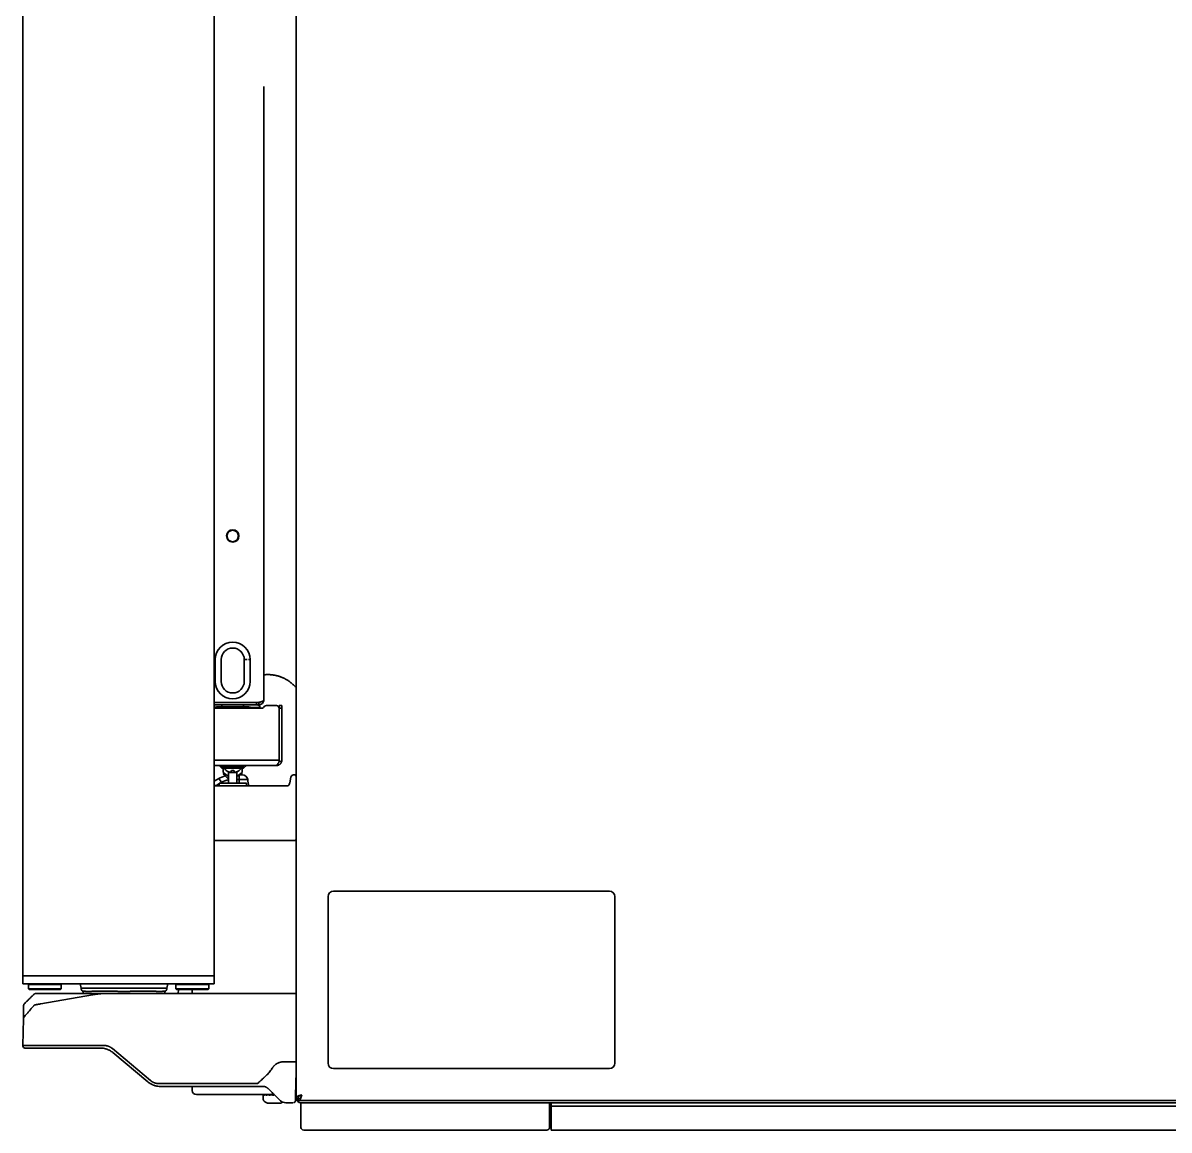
# Model space of a CAD drawing. Extents: x 53 to 4124, y 6244 to 10190.
# Drawn here: x 1123.8 to 1543.4, y 7999.4 to 8404.7 of the extents above; entities that cross this region are included whole.
import ezdxf

# ---------------------------------------------------------------- set-up
doc = ezdxf.new("R2010")
doc.units = 0
doc.header["$LTSCALE"] = 5
doc.layers.add('1', color=7, linetype='CONTINUOUS', true_color=0xffffff)

msp = doc.modelspace()

# ---------------------------------------------------------------- linework, layer by layer
at = {"layer": '1', "color": 7, "linetype": 'Continuous', "lineweight": 35}
for p, q in [((1123.76, 8055.9), (1123.76, 9019.4)), ((1193.76, 8055.9), (1193.76, 9019.4)), ((1223.76, 8011.34), (1223.76, 9007.1)), ((1211.95, 8157.15), (1211.95, 8381.41)), ((1194.18, 8163.65), (1194.18, 8171.65)), ((1196.32, 8171.65), (1196.32, 8163.65)), ((1204.78, 8171.65), (1205.9, 8171.65)), ((1204.78, 8163.65), (1204.78, 8171.65)), ((1206.91, 8171.65), (1206.31, 8171.65)), ((1206.91, 8171.65), (1206.91, 8163.65)), ((1209.52, 8155.9), (1193.76, 8155.9)), ((1209.25, 8155.1), (1193.76, 8155.1)), ((1193.76, 8153.85), (1211.13, 8153.85)), ((1195.05, 8154.35), (1206.05, 8154.35)), ((1195.05, 8154.35), (1195.05, 8153.85)), ((1196.55, 8155.1), (1196.55, 8154.35)), ((1204.55, 8155.1), (1204.55, 8154.35)), ((1206.05, 8154.35), (1206.05, 8153.85)), ((1210.55, 8154.1), (1207.24, 8154.1)), ((1209.25, 8155.1), (1209.25, 8155.9)), ((1210.15, 8155.1), (1209.25, 8155.1)), ((1210.15, 8155.9), (1209.52, 8155.9)), ((1210.05, 8155.1), (1210.05, 8154.97)), ((1210.15, 8155.9), (1210.15, 8155.1)), ((1210.55, 8154.1), (1210.55, 8153.85)), ((1210.67, 8156.11), (1210.69, 8156.12)), ((1212.25, 8154.56), (1211.84, 8154.14)), ((1211.95, 8157.07), (1211.95, 8157.15)), ((1211.95, 8157.09), (1211.95, 8156.99)), ((1212.96, 8154.85), (1216.54, 8154.85)), ((1217.54, 8134.85), (1217.54, 8153.85)), ((1217.55, 8154.85), (1218.55, 8154.85)), ((1217.55, 8154.85), (1217.55, 8153.85)), ((1218.55, 8153.85), (1217.55, 8153.85)), ((1217.55, 8134.85), (1217.55, 8153.85)), ((1218.55, 8154.85), (1218.55, 8153.85)), ((1218.55, 8134.85), (1218.55, 8153.85)), ((1193.76, 8134.85), (1217.54, 8134.85)), ((1193.76, 8132.85), (1216.3, 8132.85)), ((1195.55, 8132.85), (1196.55, 8131.85)), ((1204.55, 8132.6), (1196.55, 8132.6)), ((1196.55, 8132.6), (1196.55, 8132.2)), ((1204.55, 8132.2), (1196.55, 8132.2)), ((1204.55, 8131.85), (1205.55, 8132.85)), ((1204.55, 8132.2), (1204.55, 8132.6)), ((1216.55, 8132.85), (1216.3, 8132.85)), ((1217.54, 8134.28), (1217.54, 8134.85)), ((1217.55, 8134.55), (1217.55, 8134.85)), ((1193.76, 8127.09), (1195.43, 8128.06)), ((1196.55, 8131.85), (1197.45, 8131.85)), ((1204.4, 8131.95), (1196.7, 8131.95)), ((1197.05, 8131.85), (1197.05, 8130.27)), ((1197.05, 8130.27), (1199.05, 8128.84)), ((1197.34, 8129.56), (1199.13, 8127.77)), ((1198.17, 8131.06), (1198.3, 8131.02)), ((1198.17, 8131.06), (1198.22, 8131.06)), ((1199.05, 8130.35), (1202.05, 8130.35)), ((1199.05, 8126.35), (1199.05, 8130.35)), ((1202.05, 8130.35), (1202.05, 8126.35)), ((1204.05, 8130.27), (1202.05, 8128.84)), ((1202.87, 8131.06), (1202.92, 8131.06)), ((1202.93, 8127.75), (1202.93, 8129.4)), ((1203.64, 8131.85), (1204.55, 8131.85)), ((1204.05, 8130.27), (1204.05, 8131.85)), ((1221.46, 8126.58), (1221.82, 8128.58)), ((1222.8, 8129.4), (1223.26, 8129.4)), ((1193.76, 8125.4), (1195.76, 8125.4)), ((1195.55, 8126.16), (1194.23, 8125.4)), ((1195.55, 8126.35), (1205.55, 8126.35)), ((1195.55, 8125.4), (1195.55, 8126.35)), ((1195.76, 8125.4), (1220.42, 8125.4)), ((1196.43, 8126.68), (1195.87, 8126.35)), ((1202.93, 8127.75), (1202.05, 8127.75)), ((1205.55, 8126.35), (1205.55, 8125.4)), ((1221.4, 8126.23), (1221.46, 8126.58)), ((1195.76, 8105.4), (1193.76, 8105.4)), ((1195.76, 8105.4), (1218.51, 8105.4)), ((1223.26, 8105.4), (1218.51, 8105.4)), ((1223.26, 8105.4), (1223.76, 8105.4)), ((1338.46, 8086.9), (1237.46, 8086.9)), ((1235.46, 8084.9), (1235.46, 8023.9)), ((1340.46, 8023.9), (1340.46, 8084.9)), ((1123.76, 8052.9), (1123.76, 8055.9)), ((1125.76, 8055.9), (1123.76, 8055.9)), ((1125.76, 8052.9), (1123.76, 8052.9)), ((1191.76, 8055.9), (1125.76, 8055.9)), ((1125.76, 8052.9), (1191.76, 8052.9)), ((1126.01, 8052.9), (1125.76, 8052.65)), ((1137.76, 8052.65), (1125.76, 8052.65)), ((1125.76, 8052.65), (1125.76, 8051.15)), ((1137.76, 8052.65), (1137.51, 8052.9)), ((1137.76, 8051.15), (1137.76, 8052.65)), ((1144.76, 8052.9), (1145.04, 8051.32)), ((1176.48, 8051.32), (1176.76, 8052.9)), ((1180.01, 8052.9), (1179.76, 8052.65)), ((1191.76, 8052.65), (1179.76, 8052.65)), ((1179.76, 8052.65), (1179.76, 8051.15)), ((1191.76, 8052.65), (1191.51, 8052.9)), ((1193.76, 8055.9), (1191.76, 8055.9)), ((1193.76, 8052.9), (1191.76, 8052.9)), ((1191.76, 8051.15), (1191.76, 8052.65)), ((1193.76, 8055.9), (1193.76, 8052.9)), ((1131.76, 8051.15), (1125.76, 8051.15)), ((1125.76, 8051.15), (1126.01, 8050.9)), ((1126.01, 8050.9), (1131.76, 8050.9)), ((1130.32, 8045.62), (1149.17, 8048.95)), ((1131.02, 8049.4), (1153.3, 8049.4)), ((1137.76, 8051.15), (1131.76, 8051.15)), ((1131.76, 8050.9), (1137.51, 8050.9)), ((1137.51, 8050.9), (1137.76, 8051.15)), ((1145.04, 8051.32), (1176.48, 8051.32)), ((1146.05, 8050.3), (1145.54, 8050.3)), ((1147.09, 8050.14), (1148.47, 8050.14)), ((1150.02, 8050.3), (1156.78, 8050.3)), ((1156.44, 8049.4), (1160.51, 8049.4)), ((1159.37, 8050.14), (1162.14, 8050.14)), ((1161.49, 8049.4), (1170.34, 8049.4)), ((1164.72, 8050.3), (1171.49, 8050.3)), ((1173.04, 8050.14), (1174.42, 8050.14)), ((1173.62, 8049.4), (1207.19, 8049.4)), ((1175.46, 8050.3), (1175.97, 8050.3)), ((1185.76, 8051.15), (1179.76, 8051.15)), ((1179.76, 8051.15), (1180.01, 8050.9)), ((1180.01, 8050.9), (1185.76, 8050.9)), ((1180.85, 8050.9), (1180.44, 8049.4)), ((1191.76, 8051.15), (1185.76, 8051.15)), ((1185.76, 8050.9), (1191.51, 8050.9)), ((1185.76, 8049.4), (1185.76, 8050.9)), ((1191.51, 8050.9), (1191.76, 8051.15)), ((1207.19, 8049.4), (1208.87, 8049.4)), ((1123.93, 8040.15), (1124.01, 8044.99)), ((1123.76, 8030.4), (1123.93, 8040.15)), ((1123.76, 8030.14), (1123.76, 8030.4)), ((1123.76, 8030.4), (1130.75, 8030.4)), ((1130.76, 8029.4), (1124.51, 8029.4)), ((1130.75, 8030.4), (1153.3, 8030.4)), ((1152.21, 8029.4), (1130.76, 8029.4)), ((1156.51, 8029.23), (1170.41, 8017.57)), ((1169.49, 8017.04), (1156.71, 8027.76)), ((1219.26, 8024.4), (1222.15, 8024.4)), ((1222.15, 8024.4), (1223.53, 8024.4)), ((1223.53, 8024.4), (1223.76, 8024.4)), ((1214.72, 8021.54), (1214.93, 8021.9)), ((1237.46, 8021.9), (1338.46, 8021.9)), ((1173.62, 8016.4), (1208.87, 8016.4)), ((1208.87, 8015.4), (1173.99, 8015.4)), ((1185.76, 8013.9), (1185.76, 8015.4)), ((1223.65, 8018.23), (1223.51, 8010.14)), ((1194.76, 8012.4), (1187.26, 8012.4)), ((1215.76, 8012.4), (1194.76, 8012.4)), ((1211.76, 8012.1), (1211.76, 8010.65)), ((1211.96, 8012.39), (1212.41, 8012.36)), ((1212.38, 8012.39), (1212.44, 8012.39)), ((1212.44, 8012.39), (1213.27, 8012.32)), ((1213.22, 8012.39), (1213.32, 8012.38)), ((1213.32, 8012.39), (1214.44, 8012.26)), ((1213.77, 8014.39), (1213.63, 8014.52)), ((1213.92, 8012.4), (1213.88, 8012.33)), ((1223.76, 8011.19), (1223.76, 8011.34)), ((1223.76, 8011), (1223.76, 8011.19)), ((1224.56, 8011), (1223.76, 8011)), ((1224.56, 8011.19), (1224.56, 8011.34)), ((1224.56, 8011.19), (1224.56, 8011)), ((1224.56, 8011), (1224.9, 8011)), ((1224.56, 8011), (1224.74, 8011)), ((1224.56, 8010.2), (1224.56, 8011)), ((1224.9, 8011), (1224.74, 8011)), ((1225.47, 8012.23), (1225.41, 8012.23)), ((1225.78, 8011.92), (1225.78, 8011.85)), ((1213.27, 8009.3), (1218.25, 8009.3)), ((1221.74, 8009.4), (1220, 8009.4)), ((1224.74, 8010.2), (1224.56, 8010.2)), ((1224.9, 8010.2), (1224.74, 8010.2)), ((1224.9, 8010.2), (1865.65, 8010.2)), ((1225.56, 8009.4), (1229.56, 8009.4)), ((1225.56, 8000.4), (1225.56, 8009.4)), ((1865.96, 8009.4), (1229.56, 8009.4)), ((1316.56, 8009.4), (1316.56, 8000.4)), ((1317.16, 8008.2), (1317.16, 8009.4)), ((1317.16, 8008.2), (1317.16, 8007.2)), ((1319.16, 8008.2), (1317.16, 8008.2)), ((1317.16, 8001.6), (1317.16, 8007.2)), ((1319.16, 8008.2), (1772.16, 8008.2)), ((1229.56, 7999.4), (1226.56, 7999.4)), ((1312.56, 7999.4), (1229.56, 7999.4)), ((1315.56, 7999.4), (1312.56, 7999.4)), ((1317.16, 7999.4), (1317.16, 8001.6)), ((1317.16, 7999.4), (1774.16, 7999.4))]:
    msp.add_line(p, q, dxfattribs=at)
for radius in [2.25, 2.1]:
    msp.add_circle((1200.55, 8216.9), radius, dxfattribs=at)
for centre, radius, start, end in [((1200.55, 8171.65), 6.37, 0, 180), ((1200.55, 8171.65), 4.23, 0, 180), ((1200.55, 8163.65), 6.37, 180, 0), ((1200.55, 8163.65), 4.23, 180, 0), ((1195.05, 8151.35), 3, 90, 113.5575), ((1206.05, 8151.35), 3, 56.4427, 90), ((1209.55, 8154.1), 1, 0, 90), ((1211.13, 8154.85), 1, 270, 315), ((1212.96, 8153.85), 1, 90, 135), ((1216.54, 8153.85), 1, 0, 90), ((1196.83, 8132.6), 0.283, 118.0725, 180), ((1196.83, 8132.2), 0.283, 180, 241.9275), ((1204.26, 8132.6), 0.283, 0, 61.9275), ((1204.26, 8132.2), 0.283, 298.0725, 0), ((1216.55, 8134.85), 2, 343.3033, 0), ((1200.43, 8119.4), 10, 105.0492, 120), ((1198.05, 8130.27), 1, 195.3733, 225), ((1200.55, 8133.95), 3.74, 212.3241, 230.6111), ((1200.55, 8133.95), 3.74, 309.3791, 327.6759), ((1203.05, 8130.27), 1, 315, 343.6522), ((1204.08, 8127.4), 2, 10, 90), ((1222.8, 8128.4), 1, 90, 170), ((1223.26, 8128.9), 0.5, 0, 90), ((1200.43, 8119.75), 8, 100.0027, 120), ((1220.42, 8126.4), 1, 270, 350), ((1223.26, 8105.9), 0.5, 270, 0), ((1237.46, 8084.9), 2, 90, 180), ((1338.46, 8084.9), 2, 0, 90), ((1147, 8051.66), 2, 190, 222.8958), ((1144.07, 8048.94), 2, 13.3265, 42.8958), ((1177.44, 8048.94), 2, 137.1042, 166.6735), ((1174.51, 8051.66), 2, 317.1042, 350), ((1124.51, 8030.15), 0.75, 181, 270), ((1237.46, 8023.9), 2, 180, 270), ((1338.46, 8023.9), 2, 270, 0), ((1225.15, 8018.06), 1.5, 157.8745, 179), ((1187.26, 8013.9), 1.5, 180, 270), ((1212.13, 8012.1), 0.375, 154.2799, 180), ((1212.76, 8010.65), 1, 180, 240), ((1225.56, 8011.2), 1.8, 186.3155, 270), ((1225.56, 8012), 0.25, 0, 90), ((1215.76, 8015.84), 7, 240, 249.1628), ((1220, 8012.4), 3, 230.3082, 270), ((1215.76, 8015.84), 7, 290.8372, 296.8985), ((1222.76, 8010.15), 0.75, 270, 359), ((1226.56, 8000.4), 1, 180, 270), ((1315.56, 8000.4), 1, 270, 0), ((1317.39, 7999.6), 1, 103.4764, 156.4218)]:
    msp.add_arc(centre, radius, start, end, dxfattribs=at)
for centre, major_axis, ratio, start_param, end_param in [((1196.43, 8126.33), (1, -1.73), 0.087823, 1.721753, 3.141593), ((1200.54, 8133.97), (3.62, 0.87), 0.997235, 3.804658, 4.177379), ((1200.29, 8134.01), (0.81, 3.6), 0.902278, 3.129444, 3.24631), ((1199.99, 8134.01), (0.38, 3.67), 0.420739, 3.280106, 3.396972), ((1200.25, 8133.97), (0.27, 3.72), 0.017407, 3.440796, 3.813517), ((1200.84, 8133.97), (0.27, -3.72), 0.017407, 5.611261, 5.983982), ((1201.1, 8134.01), (0.38, -3.67), 0.420739, 6.027806, 6.144672), ((1200.8, 8134.01), (0.81, -3.6), 0.902278, 6.178468, 6.295334), ((1200.55, 8133.97), (3.62, -0.87), 0.997235, 5.247399, 5.62012), ((1194.15, 8125.01), (1, -1.73), 0.087823, 1.74833, 2.120062), ((1152.21, 8022.4), (7, 0), 1, 1.429434, 1.570796), ((1152.21, 8022.4), (4.2, 5.6), 1, 6.228593, 6.335927), ((1173.99, 8022.4), (4.16, 5.63), 1, 3.080358, 3.171137), ((1173.99, 8022.4), (7, 0), 1, 4.654121, 4.712389), ((1211.51, 8012.4), (-2.13, 2.11), 0.999794, 4.707562, 4.719006)]:
    msp.add_ellipse(centre, major_axis=major_axis, ratio=ratio, start_param=start_param, end_param=end_param, dxfattribs=at)
msp.add_rational_spline([(1211.92, 8166.07), (1215.26, 8166.44), (1218.53, 8165.73), (1221.38, 8164.05), (1223.54, 8161.67), (1223.6, 8161.61), (1223.67, 8161.55), (1223.76, 8161.51), (1223.84, 8161.49), (1223.86, 8161.49), (1223.87, 8161.49), (1223.89, 8161.48), (1223.9, 8161.48)], [0.499655350133, 0.482189913623, 0.483788026206, 0.50444968788, 0.544174898647, 0.531788766491, 0.527660055772, 0.531788766491, 0.544174898647, 0.544174898647, 0.544077319668, 0.543914335953, 0.543711049309], degree=4, knots=[0, 0, 0, 0, 0, 0.969667, 0.969667, 0.969667, 0.969667, 0.995868, 0.995868, 0.995868, 0.995868, 1, 1, 1, 1, 1], dxfattribs=at)
for points, knots in [([(1210.15, 8156.01), (1210.06, 8155.99), (1209.96, 8155.97), (1209.75, 8155.94), (1209.63, 8155.92), (1209.52, 8155.9)], [0, 0, 0, 0, 0.462959, 0.462959, 1, 1, 1, 1]), ([(1209.8, 8155.9), (1209.86, 8155.92), (1209.93, 8155.94), (1210.04, 8155.97), (1210.1, 8155.99), (1210.15, 8156.01)], [0, 0, 0, 0, 0.537041, 0.537041, 1, 1, 1, 1]), ([(1210.15, 8156.01), (1210.28, 8156.03), (1210.39, 8156.05), (1210.57, 8156.09), (1210.63, 8156.1), (1210.71, 8156.12), (1210.74, 8156.13), (1210.8, 8156.15), (1210.83, 8156.15), (1210.96, 8156.19), (1211.07, 8156.23), (1211.19, 8156.27), (1211.21, 8156.28), (1211.26, 8156.3), (1211.28, 8156.31), (1211.35, 8156.34), (1211.39, 8156.37), (1211.51, 8156.43), (1211.58, 8156.48), (1211.66, 8156.54), (1211.68, 8156.55), (1211.7, 8156.58), (1211.75, 8156.62), (1211.78, 8156.66), (1211.82, 8156.72), (1211.84, 8156.75), (1211.87, 8156.79), (1211.88, 8156.81), (1211.89, 8156.84), (1211.9, 8156.85), (1211.93, 8156.93), (1211.94, 8157), (1211.95, 8157.07)], [0, 0, 0, 0, 0.125, 0.125, 0.1875, 0.1875, 0.21875, 0.21875, 0.25, 0.25, 0.375, 0.375, 0.40625, 0.40625, 0.4375, 0.4375, 0.5, 0.5, 0.625, 0.625, 0.65625, 0.65625, 0.6875, 0.75, 0.75, 0.8125, 0.8125, 0.84375, 0.84375, 0.875, 0.875, 1, 1, 1, 1]), ([(1211.95, 8156.79), (1211.94, 8156.69), (1211.93, 8156.59), (1211.88, 8156.39), (1211.85, 8156.29), (1211.79, 8156.16), (1211.78, 8156.13), (1211.76, 8156.09), (1211.72, 8156.01), (1211.68, 8155.94), (1211.58, 8155.8), (1211.51, 8155.72), (1211.41, 8155.61), (1211.39, 8155.59), (1211.35, 8155.55), (1211.28, 8155.5), (1211.21, 8155.45), (1211.07, 8155.35), (1210.96, 8155.29), (1210.83, 8155.23), (1210.8, 8155.22), (1210.74, 8155.2), (1210.71, 8155.19), (1210.63, 8155.17), (1210.51, 8155.14), (1210.4, 8155.12), (1210.31, 8155.11), (1210.28, 8155.11), (1210.21, 8155.1), (1210.18, 8155.1), (1210.15, 8155.1)], [0, 0, 0, 0, 0.125, 0.125, 0.25, 0.25, 0.28125, 0.28125, 0.3125, 0.375, 0.375, 0.5, 0.5, 0.53125, 0.53125, 0.5625, 0.625, 0.625, 0.75, 0.75, 0.78125, 0.78125, 0.8125, 0.8125, 0.875, 0.9375, 0.9375, 0.96875, 0.96875, 1, 1, 1, 1]), ([(1210.15, 8155.9), (1210.23, 8155.9), (1210.3, 8155.91), (1210.39, 8155.93), (1210.41, 8155.93), (1210.44, 8155.94), (1210.46, 8155.95), (1210.5, 8155.96), (1210.52, 8155.97), (1210.54, 8155.98)], [0, 0, 0, 0, 0.557491, 0.557491, 0.696864, 0.696864, 0.836237, 0.836237, 1, 1, 1, 1]), ([(1216.3, 8132.85), (1216.3, 8132.85), (1216.3, 8132.85), (1216.3, 8132.85), (1216.3, 8132.85), (1216.3, 8132.85), (1216.3, 8132.85), (1216.3, 8132.85), (1216.31, 8132.86), (1216.31, 8132.86), (1216.31, 8132.86), (1216.31, 8132.86), (1216.32, 8132.86), (1216.32, 8132.86), (1216.32, 8132.86), (1216.33, 8132.86), (1216.33, 8132.86), (1216.34, 8132.86), (1216.34, 8132.86), (1216.35, 8132.87), (1216.35, 8132.87), (1216.35, 8132.87)], [0, 0, 0, 0, 0.152946, 0.20292, 0.252426, 0.301484, 0.350116, 0.398346, 0.446196, 0.493691, 0.540856, 0.587714, 0.634291, 0.680614, 0.726709, 0.772601, 0.81832, 0.863891, 0.909343, 0.954703, 1, 1, 1, 1]), ([(1216.35, 8132.87), (1216.4, 8132.88), (1216.45, 8132.9), (1216.55, 8132.95), (1216.6, 8132.98), (1216.67, 8133.04), (1216.7, 8133.06), (1216.74, 8133.09), (1216.75, 8133.11), (1216.77, 8133.13), (1216.79, 8133.14), (1216.85, 8133.21), (1216.9, 8133.26), (1217, 8133.39), (1217.05, 8133.45), (1217.12, 8133.56), (1217.15, 8133.6), (1217.2, 8133.68), (1217.22, 8133.72), (1217.3, 8133.84), (1217.34, 8133.92), (1217.44, 8134.09), (1217.49, 8134.18), (1217.54, 8134.28)], [0, 0, 0, 0, 0.125, 0.125, 0.25, 0.25, 0.3125, 0.3125, 0.34375, 0.34375, 0.375, 0.375, 0.5, 0.5, 0.625, 0.625, 0.6875, 0.6875, 0.75, 0.75, 0.875, 0.875, 1, 1, 1, 1]), ([(1216.79, 8132.87), (1216.79, 8132.87), (1216.78, 8132.87), (1216.77, 8132.86), (1216.76, 8132.86), (1216.75, 8132.86), (1216.74, 8132.86), (1216.73, 8132.86), (1216.72, 8132.86), (1216.71, 8132.86), (1216.7, 8132.86), (1216.69, 8132.86), (1216.68, 8132.86), (1216.67, 8132.86), (1216.65, 8132.85), (1216.64, 8132.85), (1216.63, 8132.85), (1216.62, 8132.85), (1216.61, 8132.85), (1216.59, 8132.85), (1216.58, 8132.85), (1216.57, 8132.85), (1216.56, 8132.85), (1216.55, 8132.85), (1216.55, 8132.85)], [0, 0, 0, 0, 0.043237, 0.08653, 0.129905, 0.173384, 0.216994, 0.260756, 0.304696, 0.348836, 0.3932, 0.437809, 0.482687, 0.527855, 0.573335, 0.619147, 0.665313, 0.711853, 0.758786, 0.806131, 0.853907, 0.902132, 0.950824, 1, 1, 1, 1]), ([(1218.46, 8134.28), (1218.43, 8134.18), (1218.4, 8134.09), (1218.32, 8133.92), (1218.27, 8133.84), (1218.19, 8133.72), (1218.16, 8133.68), (1218.12, 8133.62), (1218.1, 8133.6), (1218.07, 8133.56), (1218.06, 8133.54), (1217.98, 8133.45), (1217.91, 8133.39), (1217.76, 8133.26), (1217.68, 8133.21), (1217.56, 8133.13), (1217.52, 8133.1), (1217.43, 8133.06), (1217.39, 8133.04), (1217.26, 8132.98), (1217.17, 8132.95), (1216.98, 8132.9), (1216.89, 8132.88), (1216.79, 8132.87)], [0, 0, 0, 0, 0.125, 0.125, 0.25, 0.25, 0.3125, 0.3125, 0.34375, 0.34375, 0.375, 0.375, 0.5, 0.5, 0.625, 0.625, 0.6875, 0.6875, 0.75, 0.75, 0.875, 0.875, 1, 1, 1, 1]), ([(1218.46, 8134.28), (1218.38, 8134.3), (1218.3, 8134.33), (1218.14, 8134.37), (1218.06, 8134.4), (1217.83, 8134.47), (1217.69, 8134.51), (1217.55, 8134.55)], [0, 0, 0, 0, 0.262924, 0.262924, 0.526857, 0.526857, 1, 1, 1, 1]), ([(1200.08, 8131.06), (1200.12, 8131.06), (1200.16, 8131.06), (1200.23, 8131.06), (1200.31, 8131.06), (1200.39, 8131.06), (1200.47, 8131.06), (1200.51, 8131.06), (1200.62, 8131.06), (1200.7, 8131.06), (1200.82, 8131.06), (1200.86, 8131.06), (1200.94, 8131.06), (1200.97, 8131.06), (1201.01, 8131.06)], [0, 0, 0, 0, 0.125, 0.125, 0.25, 0.375, 0.375, 0.5, 0.5, 0.75, 0.75, 0.875, 0.875, 1, 1, 1, 1]), ([(1202.93, 8129.4), (1203.01, 8129.4), (1203.08, 8129.4), (1203.17, 8129.4), (1203.19, 8129.4), (1203.23, 8129.4), (1203.28, 8129.4), (1203.37, 8129.4), (1203.44, 8129.4), (1203.49, 8129.4), (1203.5, 8129.4), (1203.53, 8129.4), (1203.55, 8129.4), (1203.63, 8129.4), (1203.69, 8129.4), (1203.76, 8129.4), (1203.79, 8129.4), (1203.83, 8129.4), (1203.84, 8129.4), (1203.86, 8129.4), (1203.87, 8129.4), (1203.92, 8129.4), (1203.96, 8129.4), (1204, 8129.4), (1204, 8129.4), (1204.01, 8129.4), (1204.02, 8129.4), (1204.04, 8129.4), (1204.05, 8129.4), (1204.07, 8129.4), (1204.08, 8129.4), (1204.08, 8129.4)], [0, 0, 0, 0, 0.125227, 0.125227, 0.156534, 0.156534, 0.18784, 0.250454, 0.313067, 0.313067, 0.344374, 0.344374, 0.375681, 0.375681, 0.500908, 0.500908, 0.563521, 0.563521, 0.594828, 0.594828, 0.626135, 0.626135, 0.751361, 0.751361, 0.782668, 0.782668, 0.813975, 0.813975, 0.876588, 0.876588, 1, 1, 1, 1]), ([(1206.05, 8127.75), (1206.05, 8127.75), (1206.05, 8127.75), (1206.05, 8127.75), (1206.05, 8127.75), (1206.05, 8127.75), (1206.05, 8127.75), (1206.04, 8127.75), (1206.04, 8127.75), (1206.02, 8127.76), (1205.99, 8127.76), (1205.94, 8127.77), (1205.9, 8127.77), (1205.89, 8127.77), (1205.88, 8127.77), (1205.87, 8127.77), (1205.84, 8127.77), (1205.82, 8127.77), (1205.76, 8127.77), (1205.68, 8127.77), (1205.57, 8127.78), (1205.49, 8127.78), (1205.46, 8127.78), (1205.4, 8127.78), (1205.37, 8127.78), (1205.27, 8127.78), (1205.13, 8127.78), (1204.91, 8127.78), (1204.74, 8127.78), (1204.62, 8127.78), (1204.57, 8127.78), (1204.49, 8127.78), (1204.44, 8127.77), (1204.31, 8127.77), (1204.12, 8127.77), (1203.93, 8127.77), (1203.79, 8127.77), (1203.74, 8127.77), (1203.64, 8127.76), (1203.59, 8127.76), (1203.44, 8127.76), (1203.34, 8127.76), (1203.19, 8127.75), (1203.11, 8127.75), (1203.02, 8127.75), (1202.98, 8127.75), (1202.95, 8127.75), (1202.94, 8127.75), (1202.94, 8127.75), (1202.93, 8127.75), (1202.93, 8127.75)], [0, 0, 0, 0, 0.001843, 0.001843, 0.003797, 0.007703, 0.015517, 0.031144, 0.062397, 0.062397, 0.124904, 0.187411, 0.187411, 0.203037, 0.203037, 0.218664, 0.218664, 0.249918, 0.249918, 0.312424, 0.374931, 0.374931, 0.406185, 0.406185, 0.437438, 0.437438, 0.499945, 0.562452, 0.624959, 0.624959, 0.656212, 0.656212, 0.687466, 0.687466, 0.749973, 0.812479, 0.812479, 0.843733, 0.843733, 0.874986, 0.874986, 0.937493, 0.937493, 0.968747, 0.984373, 0.992187, 0.996093, 0.998047, 0.998047, 1, 1, 1, 1]), ([(1128.5, 8049.4), (1128.43, 8049.4), (1128.37, 8049.4), (1128.24, 8049.37), (1128.18, 8049.35), (1128.06, 8049.3), (1128, 8049.27), (1127.89, 8049.2), (1127.84, 8049.16), (1127.8, 8049.12)], [0, 0, 0, 0, 0.25, 0.25, 0.5, 0.5, 0.75, 0.75, 1, 1, 1, 1]), ([(1128.5, 8049.4), (1128.5, 8049.4), (1128.5, 8049.4), (1128.52, 8049.4), (1128.52, 8049.4), (1128.54, 8049.4), (1128.54, 8049.4), (1128.56, 8049.4), (1128.57, 8049.4), (1128.59, 8049.4), (1128.6, 8049.4), (1128.63, 8049.4), (1128.64, 8049.4), (1128.67, 8049.4), (1128.68, 8049.4), (1128.73, 8049.4), (1128.77, 8049.4), (1128.85, 8049.4), (1128.89, 8049.4), (1128.98, 8049.4), (1129.03, 8049.4), (1129.09, 8049.4), (1129.11, 8049.4), (1129.14, 8049.4), (1129.18, 8049.4), (1129.22, 8049.4), (1129.31, 8049.4), (1129.37, 8049.4), (1129.49, 8049.4), (1129.56, 8049.4), (1129.66, 8049.4), (1129.69, 8049.4), (1129.75, 8049.4), (1129.76, 8049.4), (1129.8, 8049.4), (1129.82, 8049.4), (1129.91, 8049.4), (1129.98, 8049.4), (1130.13, 8049.4), (1130.21, 8049.4), (1130.36, 8049.4), (1130.44, 8049.4), (1130.56, 8049.4), (1130.61, 8049.4), (1130.69, 8049.4), (1130.73, 8049.4), (1130.81, 8049.4), (1130.85, 8049.4), (1130.91, 8049.4), (1130.93, 8049.4), (1130.97, 8049.4), (1131, 8049.4), (1131.02, 8049.4)], [0, 0, 0, 0, 0.0625, 0.0625, 0.09375, 0.09375, 0.125, 0.125, 0.15625, 0.15625, 0.1875, 0.1875, 0.21875, 0.21875, 0.25, 0.25, 0.3125, 0.3125, 0.375, 0.375, 0.4375, 0.4375, 0.453125, 0.453125, 0.46875, 0.5, 0.5, 0.5625, 0.5625, 0.625, 0.625, 0.65625, 0.65625, 0.671875, 0.671875, 0.6875, 0.6875, 0.75, 0.75, 0.8125, 0.8125, 0.875, 0.875, 0.90625, 0.90625, 0.9375, 0.9375, 0.96875, 0.96875, 0.984375, 0.984375, 1, 1, 1, 1]), ([(1146.05, 8050.3), (1146.08, 8050.3), (1146.11, 8050.3), (1146.19, 8050.29), (1146.23, 8050.29), (1146.27, 8050.28)], [0, 0, 0, 0, 0.5, 0.5, 1, 1, 1, 1]), ([(1146.27, 8050.28), (1146.33, 8050.27), (1146.39, 8050.26), (1146.49, 8050.24), (1146.52, 8050.23), (1146.59, 8050.22), (1146.62, 8050.21), (1146.69, 8050.19), (1146.73, 8050.19), (1146.8, 8050.17), (1146.84, 8050.16), (1146.91, 8050.15), (1146.95, 8050.15), (1147.02, 8050.14), (1147.05, 8050.14), (1147.09, 8050.14)], [0, 0, 0, 0, 0.25, 0.25, 0.375, 0.375, 0.5, 0.5, 0.625, 0.625, 0.75, 0.75, 0.875, 0.875, 1, 1, 1, 1]), ([(1148.47, 8050.14), (1148.52, 8050.14), (1148.56, 8050.14), (1148.65, 8050.15), (1148.69, 8050.15), (1148.77, 8050.16), (1148.82, 8050.17), (1148.9, 8050.19), (1148.94, 8050.19), (1149.02, 8050.21), (1149.07, 8050.22), (1149.15, 8050.23), (1149.2, 8050.24), (1149.33, 8050.26), (1149.43, 8050.27), (1149.52, 8050.28)], [0, 0, 0, 0, 0.125, 0.125, 0.25, 0.25, 0.375, 0.375, 0.5, 0.5, 0.625, 0.625, 0.75, 0.75, 1, 1, 1, 1]), ([(1149.17, 8048.95), (1149.58, 8049.02), (1149.99, 8049.08), (1150.61, 8049.16), (1150.81, 8049.19), (1151.22, 8049.24), (1151.43, 8049.26), (1152.05, 8049.31), (1152.46, 8049.34), (1153.29, 8049.39), (1153.7, 8049.4), (1154.12, 8049.4)], [0, 0, 0, 0, 0.25, 0.25, 0.375, 0.375, 0.5, 0.5, 0.75, 0.75, 1, 1, 1, 1]), ([(1149.52, 8050.28), (1149.6, 8050.29), (1149.68, 8050.29), (1149.85, 8050.3), (1149.93, 8050.3), (1150.02, 8050.3)], [0, 0, 0, 0, 0.5, 0.5, 1, 1, 1, 1]), ([(1156.78, 8050.3), (1156.9, 8050.3), (1157.02, 8050.3), (1157.26, 8050.29), (1157.38, 8050.29), (1157.5, 8050.28)], [0, 0, 0, 0, 0.5, 0.5, 1, 1, 1, 1]), ([(1157.5, 8050.28), (1157.66, 8050.27), (1157.81, 8050.26), (1158.04, 8050.24), (1158.12, 8050.23), (1158.28, 8050.22), (1158.35, 8050.21), (1158.51, 8050.19), (1158.59, 8050.19), (1158.74, 8050.17), (1158.82, 8050.16), (1158.98, 8050.15), (1159.05, 8050.15), (1159.21, 8050.14), (1159.29, 8050.14), (1159.37, 8050.14)], [0, 0, 0, 0, 0.25, 0.25, 0.375, 0.375, 0.5, 0.5, 0.625, 0.625, 0.75, 0.75, 0.875, 0.875, 1, 1, 1, 1]), ([(1162.14, 8050.14), (1162.22, 8050.14), (1162.3, 8050.14), (1162.45, 8050.15), (1162.53, 8050.15), (1162.69, 8050.16), (1162.77, 8050.17), (1162.92, 8050.19), (1163, 8050.19), (1163.15, 8050.21), (1163.23, 8050.22), (1163.39, 8050.23), (1163.47, 8050.24), (1163.7, 8050.26), (1163.85, 8050.27), (1164.01, 8050.28)], [0, 0, 0, 0, 0.125, 0.125, 0.25, 0.25, 0.375, 0.375, 0.5, 0.5, 0.625, 0.625, 0.75, 0.75, 1, 1, 1, 1]), ([(1164.01, 8050.28), (1164.13, 8050.29), (1164.25, 8050.29), (1164.49, 8050.3), (1164.61, 8050.3), (1164.72, 8050.3)], [0, 0, 0, 0, 0.5, 0.5, 1, 1, 1, 1]), ([(1171.49, 8050.3), (1171.58, 8050.3), (1171.66, 8050.3), (1171.83, 8050.29), (1171.91, 8050.29), (1171.98, 8050.28)], [0, 0, 0, 0, 0.5, 0.5, 1, 1, 1, 1]), ([(1171.98, 8050.28), (1172.08, 8050.27), (1172.18, 8050.26), (1172.31, 8050.24), (1172.36, 8050.23), (1172.44, 8050.22), (1172.49, 8050.21), (1172.57, 8050.19), (1172.61, 8050.19), (1172.69, 8050.17), (1172.73, 8050.16), (1172.82, 8050.15), (1172.86, 8050.15), (1172.95, 8050.14), (1172.99, 8050.14), (1173.04, 8050.14)], [0, 0, 0, 0, 0.25, 0.25, 0.375, 0.375, 0.5, 0.5, 0.625, 0.625, 0.75, 0.75, 0.875, 0.875, 1, 1, 1, 1]), ([(1174.42, 8050.14), (1174.46, 8050.14), (1174.49, 8050.14), (1174.56, 8050.15), (1174.6, 8050.15), (1174.67, 8050.16), (1174.71, 8050.17), (1174.78, 8050.19), (1174.82, 8050.19), (1174.89, 8050.21), (1174.92, 8050.22), (1174.99, 8050.23), (1175.02, 8050.24), (1175.12, 8050.26), (1175.18, 8050.27), (1175.24, 8050.28)], [0, 0, 0, 0, 0.125, 0.125, 0.25, 0.25, 0.375, 0.375, 0.5, 0.5, 0.625, 0.625, 0.75, 0.75, 1, 1, 1, 1]), ([(1175.24, 8050.28), (1175.28, 8050.29), (1175.32, 8050.29), (1175.4, 8050.3), (1175.43, 8050.3), (1175.46, 8050.3)], [0, 0, 0, 0, 0.5, 0.5, 1, 1, 1, 1]), ([(1223.76, 8049.4), (1219.98, 8049.4), (1216.2, 8049.4), (1212.42, 8049.4), (1212.12, 8049.4), (1211.82, 8049.4), (1211.42, 8049.4), (1211.36, 8049.4), (1211.3, 8049.4), (1211.21, 8049.4), (1211.17, 8049.4), (1211.11, 8049.4), (1211.08, 8049.4), (1211.01, 8049.4), (1210.97, 8049.4), (1210.9, 8049.4), (1210.87, 8049.4), (1210.76, 8049.4), (1210.69, 8049.4), (1210.54, 8049.4), (1210.46, 8049.4), (1210.31, 8049.4), (1210.23, 8049.4), (1210.11, 8049.4), (1210.07, 8049.4), (1210.01, 8049.4), (1209.99, 8049.4), (1209.95, 8049.4), (1209.93, 8049.4), (1209.87, 8049.4), (1209.83, 8049.4), (1209.75, 8049.4), (1209.71, 8049.4), (1209.67, 8049.4)], [-11.569498, -11.569498, -11.569498, -11.569498, -0.847344, -0.847344, -0.847344, 0, 0, 0, 0.125, 0.125, 0.1875, 0.1875, 0.25, 0.25, 0.3125, 0.3125, 0.375, 0.375, 0.5, 0.5, 0.625, 0.625, 0.75, 0.75, 0.8125, 0.8125, 0.84375, 0.84375, 0.875, 0.875, 0.9375, 0.9375, 1, 1, 1, 1]), ([(1124.31, 8045.69), (1124.26, 8045.64), (1124.22, 8045.59), (1124.15, 8045.49), (1124.12, 8045.43), (1124.07, 8045.31), (1124.05, 8045.25), (1124.02, 8045.12), (1124.01, 8045.06), (1124.01, 8044.99)], [0, 0, 0, 0, 0.25, 0.25, 0.5, 0.5, 0.75, 0.75, 1, 1, 1, 1]), ([(1127.71, 8044.93), (1127.75, 8044.97), (1127.79, 8045.01), (1127.87, 8045.09), (1127.92, 8045.12), (1128.02, 8045.18), (1128.07, 8045.2), (1128.18, 8045.24), (1128.24, 8045.26), (1128.29, 8045.27)], [0, 0, 0, 0, 0.25, 0.25, 0.5, 0.5, 0.75, 0.75, 1, 1, 1, 1]), ([(1128.29, 8045.27), (1128.3, 8045.27), (1128.3, 8045.27), (1128.31, 8045.27), (1128.32, 8045.27), (1128.33, 8045.27), (1128.34, 8045.27), (1128.36, 8045.28), (1128.37, 8045.28), (1128.41, 8045.29), (1128.43, 8045.29), (1128.46, 8045.3), (1128.47, 8045.3), (1128.48, 8045.3), (1128.49, 8045.3), (1128.51, 8045.3), (1128.53, 8045.31), (1128.57, 8045.31), (1128.6, 8045.32), (1128.71, 8045.34), (1128.8, 8045.35), (1128.9, 8045.37), (1128.93, 8045.38), (1128.94, 8045.38), (1128.97, 8045.39), (1129, 8045.39), (1129.07, 8045.4), (1129.13, 8045.41), (1129.23, 8045.43), (1129.29, 8045.44), (1129.4, 8045.46), (1129.46, 8045.47), (1129.56, 8045.49), (1129.59, 8045.49), (1129.65, 8045.5), (1129.68, 8045.51), (1129.78, 8045.53), (1129.91, 8045.55), (1130.04, 8045.57), (1130.18, 8045.6), (1130.25, 8045.61), (1130.32, 8045.62)], [0, 0, 0, 0, 0.0625, 0.0625, 0.09375, 0.09375, 0.125, 0.125, 0.1875, 0.1875, 0.25, 0.25, 0.265625, 0.265625, 0.28125, 0.28125, 0.3125, 0.3125, 0.375, 0.375, 0.5, 0.515625, 0.515625, 0.53125, 0.53125, 0.5625, 0.5625, 0.625, 0.625, 0.6875, 0.6875, 0.75, 0.75, 0.78125, 0.78125, 0.8125, 0.8125, 0.875, 0.9375, 0.9375, 1, 1, 1, 1]), ([(1123.93, 8040.15), (1123.93, 8040.21), (1123.93, 8040.26), (1123.95, 8040.38), (1123.97, 8040.43), (1124.01, 8040.54), (1124.04, 8040.59), (1124.09, 8040.69), (1124.13, 8040.74), (1124.17, 8040.78)], [0, 0, 0, 0, 0.25, 0.25, 0.5, 0.5, 0.75, 0.75, 1, 1, 1, 1]), ([(1156.11, 8028.22), (1155.89, 8028.36), (1155.66, 8028.5), (1155.32, 8028.68), (1155.14, 8028.76), (1154.96, 8028.84), (1154.84, 8028.89), (1154.78, 8028.91), (1154.59, 8028.98), (1154.41, 8029.05), (1154.22, 8029.11), (1154.09, 8029.14), (1154.03, 8029.16), (1153.71, 8029.24), (1153.45, 8029.3), (1153.19, 8029.33)], [0, 0, 0, 0, 0.25, 0.25, 0.375, 0.4375, 0.4375, 0.5, 0.5, 0.625, 0.6875, 0.6875, 0.75, 0.75, 1, 1, 1, 1]), ([(1153.3, 8030.4), (1153.32, 8030.4), (1153.36, 8030.4), (1153.43, 8030.4), (1153.51, 8030.4), (1153.6, 8030.39), (1153.69, 8030.39), (1153.8, 8030.38), (1153.91, 8030.36), (1154.04, 8030.35), (1154.21, 8030.32), (1154.41, 8030.28), (1154.63, 8030.22), (1154.83, 8030.16), (1155.01, 8030.1), (1155.2, 8030.03), (1155.39, 8029.94), (1155.6, 8029.85), (1155.76, 8029.75), (1155.89, 8029.68), (1155.98, 8029.62), (1156.06, 8029.57), (1156.14, 8029.52), (1156.21, 8029.47), (1156.27, 8029.43), (1156.32, 8029.38), (1156.37, 8029.35), (1156.42, 8029.31), (1156.45, 8029.28), (1156.49, 8029.26), (1156.5, 8029.24), (1156.51, 8029.23)], [0, 0, 0, 0, 0.017064, 0.036815, 0.059249, 0.084363, 0.112153, 0.142614, 0.175746, 0.211544, 0.250008, 0.322378, 0.388152, 0.447354, 0.499999, 0.556663, 0.617207, 0.681642, 0.74999, 0.781923, 0.811844, 0.839751, 0.865643, 0.889519, 0.911376, 0.931211, 0.949024, 0.964812, 0.978571, 0.990302, 1, 1, 1, 1]), ([(1214.93, 8021.9), (1214.94, 8021.91), (1214.95, 8021.94), (1214.98, 8021.99), (1215.02, 8022.05), (1215.07, 8022.13), (1215.13, 8022.22), (1215.21, 8022.33), (1215.3, 8022.45), (1215.4, 8022.58), (1215.51, 8022.71), (1215.62, 8022.83), (1215.76, 8022.97), (1215.95, 8023.16), (1216.22, 8023.38), (1216.5, 8023.58), (1216.75, 8023.73), (1217.02, 8023.88), (1217.33, 8024.02), (1217.66, 8024.14), (1217.91, 8024.22), (1218.11, 8024.27), (1218.26, 8024.3), (1218.43, 8024.33), (1218.57, 8024.36), (1218.69, 8024.37), (1218.77, 8024.38), (1218.84, 8024.38), (1218.91, 8024.39), (1218.98, 8024.39), (1219.04, 8024.4), (1219.09, 8024.4), (1219.14, 8024.4), (1219.19, 8024.4), (1219.23, 8024.4), (1219.25, 8024.4), (1219.26, 8024.4)], [0, 0, 0, 0, 0.0061, 0.01531, 0.027667, 0.04322, 0.062032, 0.084179, 0.109751, 0.139649, 0.168791, 0.197137, 0.224648, 0.276341, 0.344632, 0.418422, 0.469345, 0.515612, 0.598152, 0.668476, 0.730211, 0.758888, 0.790823, 0.826032, 0.864529, 0.882031, 0.898505, 0.913948, 0.928354, 0.941722, 0.954048, 0.96533, 0.975568, 0.984759, 0.992903, 1, 1, 1, 1]), ([(1214.69, 8021.49), (1214.54, 8021.27), (1214.37, 8021.06), (1214.03, 8020.64), (1213.86, 8020.44), (1213.49, 8020.03), (1213.29, 8019.83), (1212.89, 8019.43), (1212.69, 8019.24), (1212.37, 8018.94), (1212.26, 8018.84), (1212.1, 8018.69), (1212.05, 8018.64), (1211.94, 8018.54), (1211.88, 8018.49), (1211.61, 8018.24), (1211.39, 8018.04), (1210.95, 8017.63), (1210.73, 8017.43), (1210.29, 8017.01), (1210.07, 8016.8), (1209.85, 8016.58)], [0, 0, 0, 0, 0.125, 0.125, 0.25, 0.25, 0.375, 0.375, 0.5, 0.5, 0.5625, 0.5625, 0.59375, 0.59375, 0.625, 0.625, 0.75, 0.75, 0.875, 0.875, 1, 1, 1, 1]), ([(1173.58, 8015.41), (1173.26, 8015.43), (1172.94, 8015.47), (1172.55, 8015.55), (1172.47, 8015.57), (1172.31, 8015.6), (1172.24, 8015.62), (1172, 8015.69), (1171.85, 8015.73), (1171.62, 8015.81), (1171.55, 8015.84), (1171.4, 8015.9), (1171.32, 8015.93), (1171.1, 8016.02), (1170.96, 8016.09), (1170.53, 8016.31), (1170.26, 8016.47), (1169.99, 8016.65)], [0, 0, 0, 0, 0.25, 0.25, 0.3125, 0.3125, 0.375, 0.375, 0.5, 0.5, 0.5625, 0.5625, 0.625, 0.625, 0.75, 0.75, 1, 1, 1, 1]), ([(1170.41, 8017.57), (1170.42, 8017.56), (1170.46, 8017.53), (1170.51, 8017.49), (1170.58, 8017.44), (1170.66, 8017.38), (1170.75, 8017.31), (1170.86, 8017.23), (1170.99, 8017.15), (1171.14, 8017.06), (1171.33, 8016.96), (1171.53, 8016.86), (1171.72, 8016.78), (1171.91, 8016.7), (1172.09, 8016.64), (1172.29, 8016.58), (1172.52, 8016.52), (1172.7, 8016.49), (1172.84, 8016.46), (1172.91, 8016.45), (1172.99, 8016.44), (1173.06, 8016.43), (1173.13, 8016.43), (1173.19, 8016.42), (1173.25, 8016.42), (1173.31, 8016.41), (1173.36, 8016.41), (1173.42, 8016.41), (1173.46, 8016.4), (1173.51, 8016.4), (1173.55, 8016.4), (1173.59, 8016.4), (1173.61, 8016.4), (1173.62, 8016.4)], [0, 0, 0, 0, 0.015307, 0.035184, 0.059623, 0.088618, 0.12216, 0.160242, 0.20286, 0.250007, 0.318362, 0.382801, 0.443341, 0.499998, 0.55265, 0.611855, 0.677626, 0.749989, 0.773387, 0.795826, 0.817305, 0.837824, 0.857382, 0.87598, 0.893616, 0.91029, 0.926001, 0.940748, 0.954531, 0.967348, 0.9792, 0.990084, 1, 1, 1, 1]), ([(1209.65, 8016.46), (1209.64, 8016.46), (1209.62, 8016.46), (1209.58, 8016.45), (1209.55, 8016.45), (1209.51, 8016.44), (1209.48, 8016.44), (1209.45, 8016.44), (1209.42, 8016.43), (1209.38, 8016.43), (1209.35, 8016.43), (1209.32, 8016.42), (1209.29, 8016.42), (1209.26, 8016.42), (1209.24, 8016.42), (1209.21, 8016.41), (1209.18, 8016.41), (1209.15, 8016.41), (1209.13, 8016.41), (1209.1, 8016.41), (1209.08, 8016.41), (1209.06, 8016.41), (1209.03, 8016.4), (1209.01, 8016.4), (1208.99, 8016.4), (1208.97, 8016.4), (1208.95, 8016.4), (1208.93, 8016.4), (1208.91, 8016.4), (1208.89, 8016.4), (1208.87, 8016.4), (1208.87, 8016.4)], [0, 0, 0, 0, 0.045822, 0.090837, 0.135046, 0.178447, 0.221042, 0.262828, 0.303807, 0.343977, 0.383338, 0.42189, 0.459633, 0.496565, 0.532688, 0.567999, 0.602498, 0.636186, 0.669061, 0.701124, 0.732373, 0.762807, 0.792428, 0.821233, 0.849223, 0.876396, 0.902752, 0.928292, 0.953013, 0.976916, 1, 1, 1, 1]), ([(1209.65, 8016.46), (1209.66, 8016.47), (1209.67, 8016.47), (1209.69, 8016.47), (1209.7, 8016.48), (1209.73, 8016.49), (1209.75, 8016.5), (1209.77, 8016.51), (1209.78, 8016.52), (1209.8, 8016.53), (1209.8, 8016.54), (1209.83, 8016.56), (1209.84, 8016.57), (1209.85, 8016.58)], [0, 0, 0, 0, 0.125, 0.125, 0.25, 0.25, 0.5, 0.5, 0.625, 0.625, 0.75, 0.75, 1, 1, 1, 1]), ([(1213.61, 8014.55), (1213.58, 8014.58), (1213.55, 8014.61), (1213.48, 8014.67), (1213.45, 8014.69), (1213.35, 8014.78), (1213.27, 8014.83), (1213.13, 8014.93), (1213.05, 8014.98), (1212.89, 8015.07), (1212.8, 8015.11), (1212.67, 8015.17), (1212.63, 8015.19), (1212.56, 8015.21), (1212.54, 8015.22), (1212.49, 8015.24), (1212.47, 8015.25), (1212.35, 8015.29), (1212.25, 8015.31), (1212.05, 8015.36), (1211.95, 8015.37), (1211.73, 8015.4), (1211.63, 8015.4), (1211.51, 8015.4)], [0, 0, 0, 0, 0.0625, 0.0625, 0.125, 0.125, 0.25, 0.25, 0.375, 0.375, 0.5, 0.5, 0.5625, 0.5625, 0.59375, 0.59375, 0.625, 0.625, 0.75, 0.75, 0.875, 0.875, 1, 1, 1, 1]), ([(1211.94, 8012.39), (1211.92, 8012.38), (1211.9, 8012.37), (1211.87, 8012.35), (1211.85, 8012.34), (1211.81, 8012.3), (1211.8, 8012.28), (1211.78, 8012.25), (1211.78, 8012.24), (1211.78, 8012.23), (1211.78, 8012.21), (1211.78, 8012.19), (1211.79, 8012.15), (1211.8, 8012.13), (1211.82, 8012.1)], [0, 0, 0, 0, 0.125, 0.125, 0.25, 0.25, 0.5, 0.5, 0.5625, 0.5625, 0.625, 0.75, 0.75, 1, 1, 1, 1]), ([(1211.82, 8012.1), (1211.82, 8012.13), (1211.82, 8012.16), (1211.83, 8012.2), (1211.84, 8012.21), (1211.85, 8012.24), (1211.85, 8012.25), (1211.87, 8012.29), (1211.89, 8012.31), (1211.91, 8012.34), (1211.92, 8012.35), (1211.94, 8012.37), (1211.95, 8012.38), (1211.96, 8012.39)], [0, 0, 0, 0, 0.25, 0.25, 0.375, 0.375, 0.5, 0.5, 0.75, 0.75, 0.875, 0.875, 1, 1, 1, 1]), ([(1211.96, 8012.39), (1211.96, 8012.38), (1211.96, 8012.37), (1211.97, 8012.35), (1211.97, 8012.34), (1211.99, 8012.3), (1212.01, 8012.28), (1212.05, 8012.25), (1212.05, 8012.24), (1212.07, 8012.23), (1212.1, 8012.21), (1212.12, 8012.19), (1212.19, 8012.15), (1212.24, 8012.13), (1212.29, 8012.1)], [0, 0, 0, 0, 0.125, 0.125, 0.25, 0.25, 0.5, 0.5, 0.5625, 0.5625, 0.625, 0.75, 0.75, 1, 1, 1, 1]), ([(1212.29, 8012.1), (1212.29, 8012.13), (1212.3, 8012.16), (1212.31, 8012.2), (1212.32, 8012.21), (1212.33, 8012.24), (1212.33, 8012.25), (1212.35, 8012.29), (1212.37, 8012.31), (1212.4, 8012.34), (1212.4, 8012.35), (1212.42, 8012.37), (1212.43, 8012.38), (1212.44, 8012.39)], [0, 0, 0, 0, 0.25, 0.25, 0.375, 0.375, 0.5, 0.5, 0.75, 0.75, 0.875, 0.875, 1, 1, 1, 1]), ([(1212.44, 8012.39), (1212.46, 8012.38), (1212.48, 8012.37), (1212.52, 8012.35), (1212.54, 8012.34), (1212.62, 8012.3), (1212.68, 8012.28), (1212.75, 8012.25), (1212.77, 8012.24), (1212.8, 8012.23), (1212.85, 8012.21), (1212.91, 8012.19), (1213.02, 8012.15), (1213.1, 8012.13), (1213.18, 8012.1)], [0, 0, 0, 0, 0.125, 0.125, 0.25, 0.25, 0.5, 0.5, 0.5625, 0.5625, 0.625, 0.75, 0.75, 1, 1, 1, 1]), ([(1213.22, 8012.39), (1213.17, 8012.38), (1213.12, 8012.37), (1213.05, 8012.35), (1213.03, 8012.35), (1213, 8012.34)], [0, 0, 0, 0, 0.640205, 0.640205, 1, 1, 1, 1]), ([(1213.18, 8012.1), (1213.19, 8012.13), (1213.2, 8012.16), (1213.21, 8012.2), (1213.21, 8012.21), (1213.22, 8012.24), (1213.23, 8012.25), (1213.25, 8012.29), (1213.26, 8012.31), (1213.28, 8012.34), (1213.29, 8012.35), (1213.31, 8012.37), (1213.32, 8012.38), (1213.32, 8012.39)], [0, 0, 0, 0, 0.25, 0.25, 0.375, 0.375, 0.5, 0.5, 0.75, 0.75, 0.875, 0.875, 1, 1, 1, 1]), ([(1213.32, 8012.39), (1213.36, 8012.38), (1213.39, 8012.37), (1213.47, 8012.35), (1213.51, 8012.34), (1213.63, 8012.3), (1213.71, 8012.28), (1213.83, 8012.25), (1213.85, 8012.24), (1213.89, 8012.23), (1213.96, 8012.21), (1214.04, 8012.19), (1214.18, 8012.15), (1214.28, 8012.13), (1214.39, 8012.1)], [0, 0, 0, 0, 0.125, 0.125, 0.25, 0.25, 0.5, 0.5, 0.5625, 0.5625, 0.625, 0.75, 0.75, 1, 1, 1, 1]), ([(1217.88, 8010.28), (1217.53, 8010.62), (1217.19, 8010.97), (1216.5, 8011.65), (1216.16, 8012), (1215.48, 8012.68), (1215.13, 8013.02), (1214.62, 8013.54), (1214.45, 8013.71), (1214.11, 8014.05), (1213.94, 8014.22), (1213.77, 8014.39)], [0, 0, 0, 0, 0.25, 0.25, 0.5, 0.5, 0.75, 0.75, 0.875, 0.875, 1, 1, 1, 1]), ([(1214.39, 8012.1), (1214.39, 8012.13), (1214.4, 8012.16), (1214.41, 8012.2), (1214.42, 8012.21), (1214.43, 8012.24), (1214.43, 8012.25), (1214.44, 8012.29), (1214.45, 8012.31), (1214.47, 8012.34), (1214.48, 8012.35), (1214.49, 8012.37), (1214.49, 8012.38), (1214.5, 8012.39)], [0, 0, 0, 0, 0.25, 0.25, 0.375, 0.375, 0.5, 0.5, 0.75, 0.75, 0.875, 0.875, 1, 1, 1, 1]), ([(1214.5, 8012.39), (1214.54, 8012.38), (1214.59, 8012.37), (1214.69, 8012.35), (1214.74, 8012.34), (1214.89, 8012.3), (1215, 8012.28), (1215.13, 8012.25), (1215.16, 8012.24), (1215.21, 8012.23), (1215.29, 8012.21), (1215.37, 8012.19), (1215.54, 8012.15), (1215.64, 8012.13), (1215.76, 8012.1)], [0, 0, 0, 0, 0.125, 0.125, 0.25, 0.25, 0.5, 0.5, 0.5625, 0.5625, 0.625, 0.75, 0.75, 1, 1, 1, 1]), ([(1215.76, 8012.1), (1215.76, 8012.13), (1215.77, 8012.16), (1215.78, 8012.2), (1215.78, 8012.21), (1215.79, 8012.24), (1215.79, 8012.25), (1215.8, 8012.29), (1215.8, 8012.31), (1215.81, 8012.34), (1215.81, 8012.34), (1215.81, 8012.35)], [0, 0, 0, 0, 0.310909, 0.310909, 0.466364, 0.466364, 0.621818, 0.621818, 0.932727, 0.932727, 1, 1, 1, 1]), ([(1223.76, 8011.34), (1223.76, 8011.38), (1223.77, 8011.42), (1223.81, 8011.49), (1223.84, 8011.53), (1223.92, 8011.6), (1223.97, 8011.64), (1224.09, 8011.71), (1224.16, 8011.75), (1224.31, 8011.82), (1224.39, 8011.86), (1224.57, 8011.93), (1224.66, 8011.97), (1224.87, 8012.04), (1224.97, 8012.08), (1225.19, 8012.15), (1225.3, 8012.19), (1225.41, 8012.23)], [0, 0, 0, 0, 0.125, 0.125, 0.25, 0.25, 0.375, 0.375, 0.5, 0.5, 0.625, 0.625, 0.75, 0.75, 0.875, 0.875, 1, 1, 1, 1]), ([(1224.56, 8011.34), (1224.56, 8011.42), (1224.58, 8011.49), (1224.67, 8011.64), (1224.74, 8011.71), (1224.9, 8011.86), (1225, 8011.93), (1225.23, 8012.08), (1225.35, 8012.15), (1225.47, 8012.23)], [0, 0, 0, 0, 0.25, 0.25, 0.5, 0.5, 0.75, 0.75, 1, 1, 1, 1]), ([(1225.78, 8011.92), (1225.71, 8011.8), (1225.63, 8011.67), (1225.49, 8011.45), (1225.41, 8011.35), (1225.27, 8011.18), (1225.19, 8011.12), (1225.04, 8011.03), (1224.97, 8011), (1224.9, 8011)], [0, 0, 0, 0, 0.25, 0.25, 0.5, 0.5, 0.75, 0.75, 1, 1, 1, 1]), ([(1225.78, 8011.85), (1225.75, 8011.74), (1225.71, 8011.63), (1225.63, 8011.42), (1225.6, 8011.31), (1225.52, 8011.11), (1225.49, 8011.02), (1225.41, 8010.84), (1225.38, 8010.75), (1225.3, 8010.6), (1225.27, 8010.53), (1225.19, 8010.42), (1225.15, 8010.37), (1225.08, 8010.28), (1225.04, 8010.25), (1224.97, 8010.21), (1224.93, 8010.2), (1224.9, 8010.2)], [0, 0, 0, 0, 0.125, 0.125, 0.25, 0.25, 0.375, 0.375, 0.5, 0.5, 0.625, 0.625, 0.75, 0.75, 0.875, 0.875, 1, 1, 1, 1]), ([(1225.41, 8012.23), (1225.42, 8012.23), (1225.44, 8012.24), (1225.48, 8012.25), (1225.52, 8012.25), (1225.54, 8012.25), (1225.56, 8012.25)], [0, 0, 0, 0, 0.244951, 0.494182, 0.746344, 1, 1, 1, 1]), ([(1225.81, 8012), (1225.81, 8011.99), (1225.8, 8011.96), (1225.8, 8011.93), (1225.79, 8011.89), (1225.79, 8011.86), (1225.78, 8011.85)], [0, 0, 0, 0, 0.253656, 0.505818, 0.755049, 1, 1, 1, 1]), ([(1222.6, 8009.4), (1222.52, 8009.4), (1222.36, 8009.4), (1222.14, 8009.4), (1222, 8009.4), (1221.9, 8009.4), (1221.87, 8009.4), (1221.8, 8009.4), (1221.77, 8009.4), (1221.74, 8009.4)], [0, 0, 0, 0, 0.25, 0.5, 0.75, 0.75, 0.875, 0.875, 1, 1, 1, 1])]:
    msp.add_open_spline(points, degree=3, knots=knots, dxfattribs=at)
for points, degree in [([(1209.8, 8155.9), (1209.71, 8155.9), (1209.61, 8155.9), (1209.52, 8155.9)], 3), ([(1211.95, 8156.99), (1211.95, 8156.93), (1211.95, 8156.86), (1211.95, 8156.79)], 3), ([(1202.98, 8126.35), (1202.97, 8126.82), (1202.95, 8127.28), (1202.93, 8127.75)], 3), ([(1206.05, 8127.75), (1206.18, 8126.97), (1206.32, 8126.18), (1206.46, 8125.4)], 3), ([(1124.31, 8045.69), (1127.8, 8049.12)], 1), ([(1153.3, 8049.4), (1153.65, 8049.4), (1154.01, 8049.4), (1154.36, 8049.4)], 3), ([(1154.12, 8049.4), (1154.21, 8049.4), (1154.29, 8049.4), (1154.38, 8049.4)], 3), ([(1154.38, 8049.4), (1155.07, 8049.4), (1155.76, 8049.4), (1156.44, 8049.4)], 3), ([(1160.51, 8049.4), (1161, 8049.4), (1161.49, 8049.4)], 2), ([(1170.34, 8049.4), (1171.43, 8049.4), (1172.53, 8049.4), (1173.62, 8049.4)], 3), ([(1209.55, 8049.4), (1209.32, 8049.4), (1209.1, 8049.4), (1208.87, 8049.4)], 3), ([(1209.67, 8049.4), (1209.63, 8049.4), (1209.59, 8049.4), (1209.55, 8049.4)], 3), ([(1127.71, 8044.93), (1124.17, 8040.78)], 1), ([(1214.69, 8021.49), (1214.7, 8021.5), (1214.71, 8021.52), (1214.72, 8021.54)], 3), ([(1209.65, 8015.4), (1209.39, 8015.4), (1209.13, 8015.4), (1208.87, 8015.4)], 3), ([(1211.51, 8015.4), (1211.36, 8015.4), (1211.06, 8015.4), (1210.59, 8015.4), (1210.12, 8015.4), (1209.81, 8015.4), (1209.65, 8015.4)], 3), ([(1218.08, 8010.09), (1218.01, 8010.15), (1217.94, 8010.21), (1217.88, 8010.28)], 3)]:
    msp.add_open_spline(points, degree=degree, dxfattribs=at)

doc.saveas('drawing.dxf')
